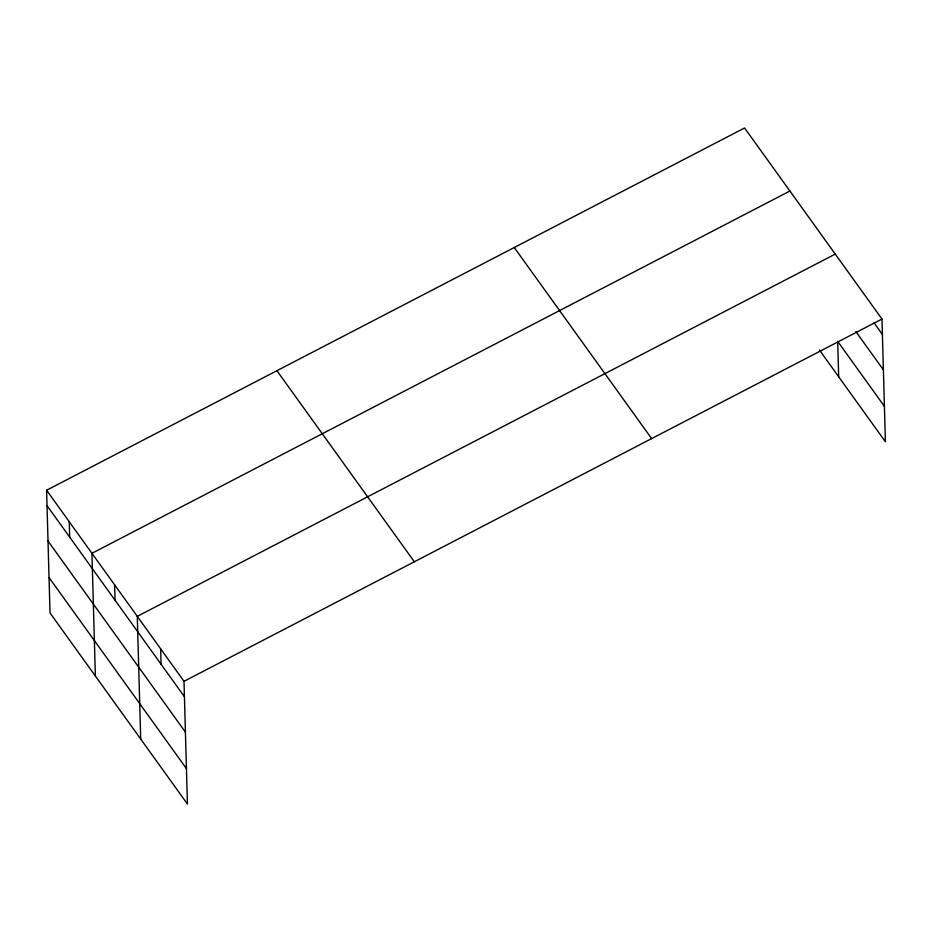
<?xml version="1.0" encoding="UTF-8"?>
<svg xmlns="http://www.w3.org/2000/svg" width="932" height="932" viewBox="0 0 932 932"><rect width="100%" height="100%" fill="white"/><g stroke="black" fill="none" stroke-linecap="round" stroke-linejoin="round"><path stroke-width="1.4" d="M46.6 490.244L184 681.327L187.425 804.025L50.025 612.953L46.6 490.244L744.575 127.975L881.975 319.047L885.4 441.756L819.368 349.931M789.917 191.025L91.942 553.305L95.367 676.003M835.258 254.087L137.284 616.355L140.709 739.064M184 681.327L881.975 319.047M874.065 322.845L882.406 334.448M855.867 331.571L883.396 369.864M884.41 406.34L837.693 341.38L838.683 376.784M514.243 247.516L651.643 438.599M276.932 370.691L414.332 561.775M47.031 505.645L184.431 696.717M48.021 541.049L185.421 732.133M49.035 577.537L186.447 768.62M160.642 648.835L161.073 664.236M114.613 584.83L115.044 600.22M69.271 521.769L69.702 537.17"/></g></svg>
